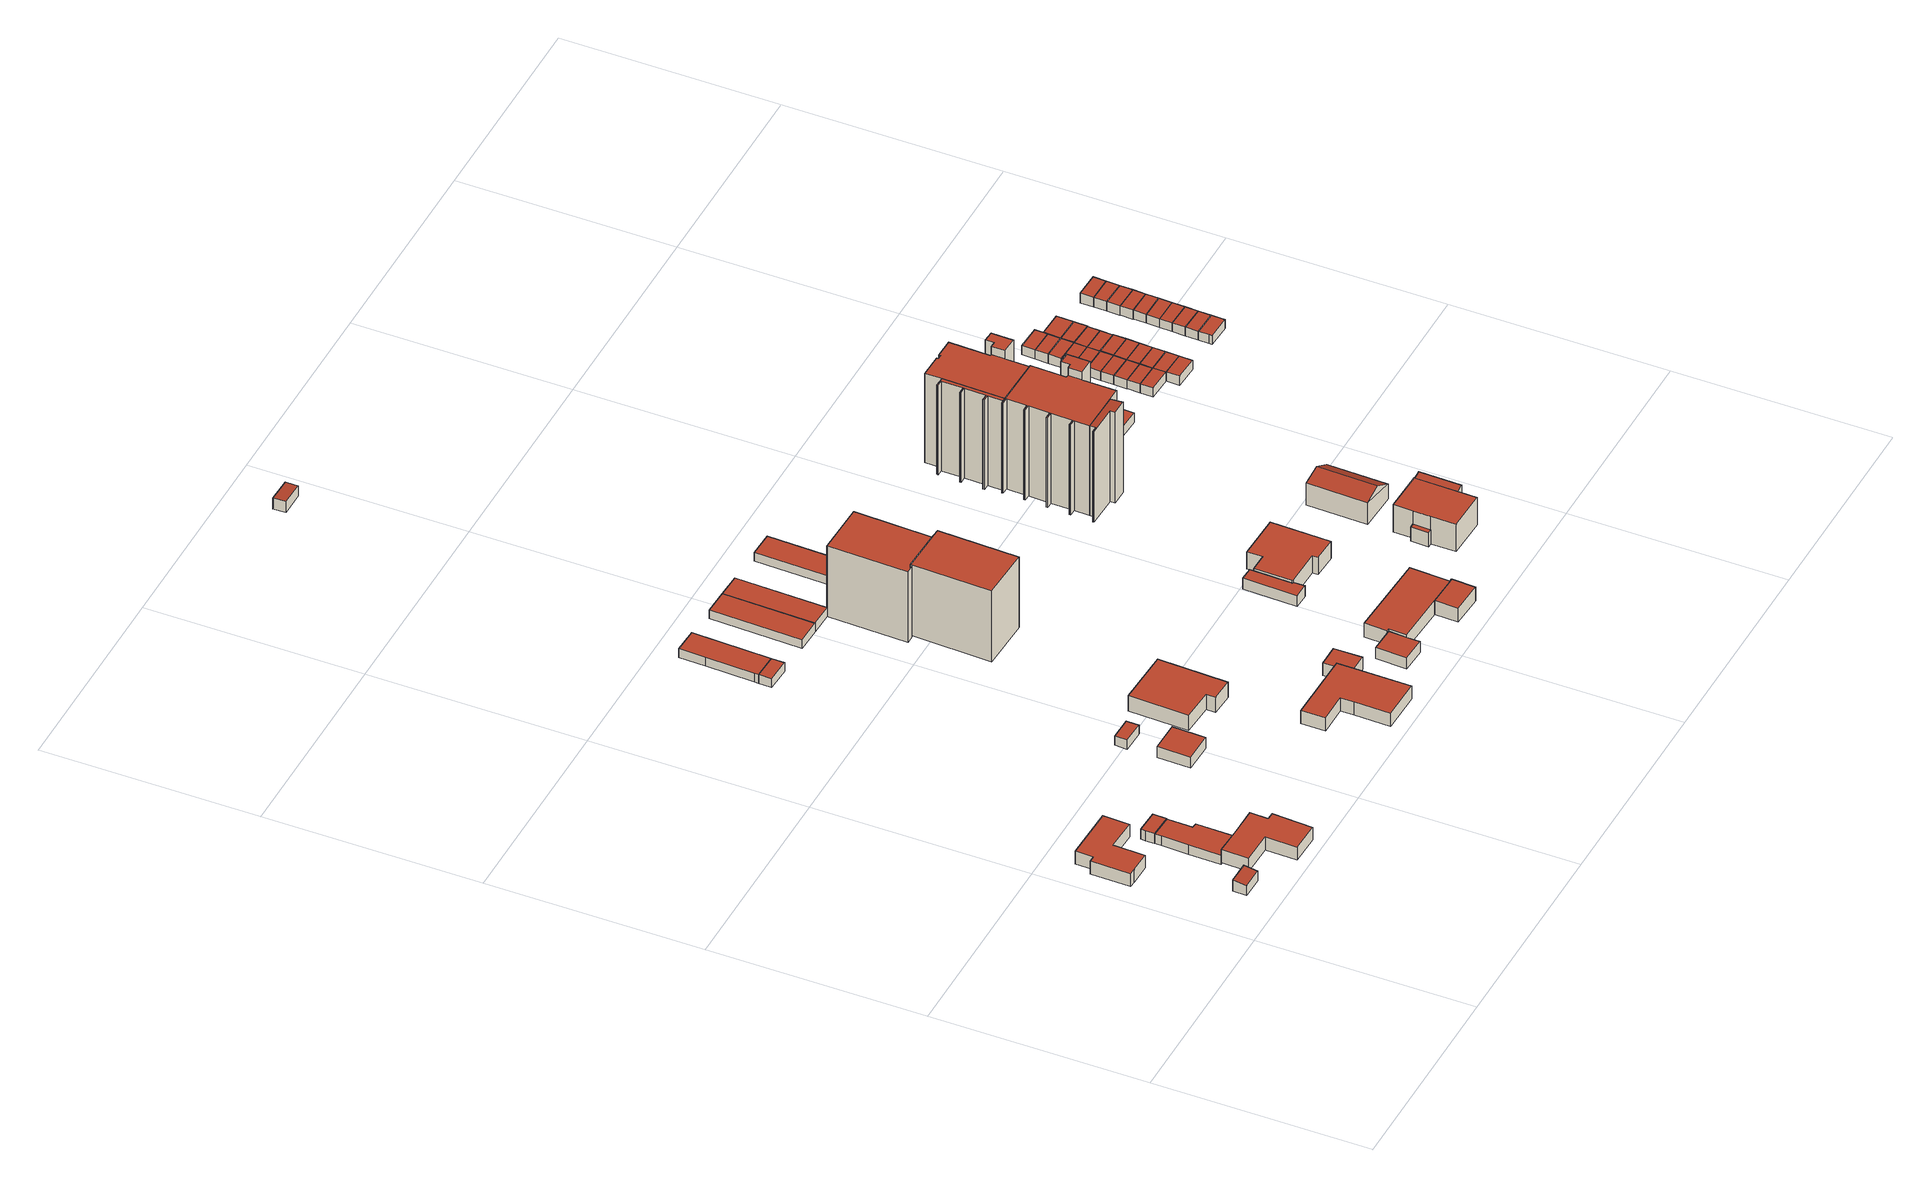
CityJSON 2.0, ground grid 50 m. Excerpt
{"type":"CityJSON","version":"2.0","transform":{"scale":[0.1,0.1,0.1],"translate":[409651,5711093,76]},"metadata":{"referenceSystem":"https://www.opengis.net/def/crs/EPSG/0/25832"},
"CityObjects":{
"building1":{"type":"Building","attributes":{"Gemeindeschluessel":"05978036","Geometrietyp2DReferenz":"3000","function":"31001_1000","roofType":"2100","measuredHeight":2.97},"geometry":[{"type":"MultiSurface","lod":"2","boundaries":[[[0,1,2,3]],[[1,4,5,2]],[[4,6,7,5]],[[6,0,3,7]],[[6,4,1,0]],[[3,2,5,7]]],"semantics":{"surfaces":[{"type":"WallSurface"},{"type":"RoofSurface"},{"type":"GroundSurface"}],"values":[0,0,0,0,1,2]}}]},
"building2":{"type":"Building","attributes":{"Gemeindeschluessel":"05978036","Geometrietyp2DReferenz":"3000","function":"31001_1000","roofType":"1000","measuredHeight":3.38},"geometry":[{"type":"MultiSurface","lod":"2","boundaries":[[[8,9,10,11]],[[9,12,13,10]],[[12,14,15,13]],[[14,16,17,15]],[[16,18,19,17]],[[18,20,21,19]],[[20,22,23,21]],[[22,24,25,23]],[[24,8,11,25]],[[24,22,20,18,16,14,12,9,8]],[[11,10,13,15,17,19,21,23,25]]],"semantics":{"surfaces":[{"type":"WallSurface"},{"type":"RoofSurface"},{"type":"GroundSurface"}],"values":[0,0,0,0,0,0,0,0,0,1,2]}}]},
"building3":{"type":"Building","attributes":{"Gemeindeschluessel":"05978036","Geometrietyp2DReferenz":"3000","function":"31001_1000","roofType":"1000","measuredHeight":3.42},"geometry":[{"type":"MultiSurface","lod":"2","boundaries":[[[26,27,28,29]],[[27,30,31,28]],[[30,32,33,31]],[[32,34,35,33]],[[34,36,37,35]],[[36,38,39,37]],[[38,40,41,39]],[[40,42,43,41]],[[42,26,29,43]],[[42,40,38,36,34,32,30,27,26]],[[29,28,31,33,35,37,39,41,43]]],"semantics":{"surfaces":[{"type":"WallSurface"},{"type":"RoofSurface"},{"type":"GroundSurface"}],"values":[0,0,0,0,0,0,0,0,0,1,2]}}]},
"building4":{"type":"Building","attributes":{"Gemeindeschluessel":"05978036","Geometrietyp2DReferenz":"3000","function":"31001_2460","roofType":"1000","measuredHeight":2.5},"geometry":[{"type":"MultiSurface","lod":"2","boundaries":[[[44,45,46,47]],[[45,48,49,46]],[[48,50,51,49]],[[50,52,53,51]],[[52,54,55,53]],[[54,56,57,55]],[[56,58,59,57]],[[58,44,47,59]],[[58,56,54,52,50,48,45,44]],[[47,46,49,51,53,55,57,59]]],"semantics":{"surfaces":[{"type":"WallSurface"},{"type":"RoofSurface"},{"type":"GroundSurface"}],"values":[0,0,0,0,0,0,0,0,1,2]}}]},
"building5":{"type":"Building","attributes":{"Gemeindeschluessel":"05978036","Geometrietyp2DReferenz":"3000","function":"31001_2460","roofType":"1000","measuredHeight":2.63},"geometry":[{"type":"MultiSurface","lod":"2","boundaries":[[[60,61,62,51]],[[61,63,64,62]],[[63,65,66,64]],[[65,67,53,66]],[[67,60,51,53]],[[67,65,63,61,60]],[[51,62,64,66,53]]],"semantics":{"surfaces":[{"type":"WallSurface"},{"type":"RoofSurface"},{"type":"GroundSurface"}],"values":[0,0,0,0,0,1,2]}}]},
"building6":{"type":"Building","attributes":{"Gemeindeschluessel":"05978036","Geometrietyp2DReferenz":"3000","function":"31001_2460","roofType":"1000","measuredHeight":2.94},"geometry":[{"type":"MultiSurface","lod":"2","boundaries":[[[68,69,70,71]],[[69,72,73,70]],[[72,74,75,73]],[[74,68,71,75]],[[74,72,69,68]],[[71,70,73,75]]],"semantics":{"surfaces":[{"type":"WallSurface"},{"type":"RoofSurface"},{"type":"GroundSurface"}],"values":[0,0,0,0,1,2]}}]},
"building7":{"type":"Building","attributes":{"Gemeindeschluessel":"05978036","Geometrietyp2DReferenz":"3000","function":"31001_2500","roofType":"1000","measuredHeight":2.43},"geometry":[{"type":"MultiSurface","lod":"2","boundaries":[[[76,77,78,79]],[[77,80,81,78]],[[80,82,83,81]],[[82,76,79,83]],[[82,80,77,76]],[[79,78,81,83]]],"semantics":{"surfaces":[{"type":"WallSurface"},{"type":"RoofSurface"},{"type":"GroundSurface"}],"values":[0,0,0,0,1,2]}}]},
"building8":{"type":"Building","attributes":{"Gemeindeschluessel":"05978036","Geometrietyp2DReferenz":"3000","function":"31001_2460","roofType":"1000","measuredHeight":2.27},"geometry":[{"type":"MultiSurface","lod":"2","boundaries":[[[84,85,86,87]],[[85,88,89,86]],[[88,90,91,89]],[[90,84,87,91]],[[90,88,85,84]],[[87,86,89,91]]],"semantics":{"surfaces":[{"type":"WallSurface"},{"type":"RoofSurface"},{"type":"GroundSurface"}],"values":[0,0,0,0,1,2]}}]},
"building9":{"type":"Building","attributes":{"Gemeindeschluessel":"05978036","Geometrietyp2DReferenz":"3000","function":"31001_1000","roofType":"1000","measuredHeight":4},"geometry":[{"type":"MultiSurface","lod":"2","boundaries":[[[92,93,94,95]],[[93,96,97,94]],[[96,98,99,97]],[[98,100,101,99]],[[100,102,103,101]],[[102,92,95,103]],[[102,100,98,96,93,92]],[[95,94,97,99,101,103]]],"semantics":{"surfaces":[{"type":"WallSurface"},{"type":"RoofSurface"},{"type":"GroundSurface"}],"values":[0,0,0,0,0,0,1,2]}}]},
"building10":{"type":"Building","attributes":{"Gemeindeschluessel":"05978036","Geometrietyp2DReferenz":"3000","function":"31001_1000","roofType":"1000","measuredHeight":3.52},"geometry":[{"type":"MultiSurface","lod":"2","boundaries":[[[104,105,106,107]],[[105,108,109,106]],[[108,110,111,109]],[[110,112,113,111]],[[112,114,115,113]],[[114,116,117,115]],[[116,118,119,117]],[[118,120,121,119]],[[120,104,107,121]],[[120,118,116,114,112,110,108,105,104]],[[107,106,109,111,113,115,117,119,121]]],"semantics":{"surfaces":[{"type":"WallSurface"},{"type":"RoofSurface"},{"type":"GroundSurface"}],"values":[0,0,0,0,0,0,0,0,0,1,2]}}]},
"building11":{"type":"Building","attributes":{"Gemeindeschluessel":"05978036","Geometrietyp2DReferenz":"3000","function":"31001_2460","roofType":"1000","measuredHeight":2.34},"geometry":[{"type":"MultiSurface","lod":"2","boundaries":[[[84,122,123,87]],[[122,124,125,123]],[[124,126,127,125]],[[126,128,129,127]],[[128,85,86,129]],[[85,84,87,86]],[[85,128,126,124,122,84]],[[87,123,125,127,129,86]]],"semantics":{"surfaces":[{"type":"WallSurface"},{"type":"RoofSurface"},{"type":"GroundSurface"}],"values":[0,0,0,0,0,0,1,2]}}]},
"building12":{"type":"Building","attributes":{"Gemeindeschluessel":"05978036","Geometrietyp2DReferenz":"3000","function":"31001_2460","roofType":"1000","measuredHeight":3.34},"geometry":[{"type":"MultiSurface","lod":"2","boundaries":[[[130,131,132,133]],[[131,134,135,132]],[[134,136,137,135]],[[136,138,139,137]],[[138,140,141,139]],[[140,130,133,141]],[[140,138,136,134,131,130]],[[133,132,135,137,139,141]]],"semantics":{"surfaces":[{"type":"WallSurface"},{"type":"RoofSurface"},{"type":"GroundSurface"}],"values":[0,0,0,0,0,0,1,2]}}]},
"building13":{"type":"Building","attributes":{"Gemeindeschluessel":"05978036","Geometrietyp2DReferenz":"3000","function":"31001_2460","roofType":"1000","measuredHeight":2.35},"geometry":[{"type":"MultiSurface","lod":"2","boundaries":[[[142,143,144,145]],[[143,146,147,144]],[[146,148,149,147]],[[148,142,145,149]],[[148,146,143,142]],[[145,144,147,149]]],"semantics":{"surfaces":[{"type":"WallSurface"},{"type":"RoofSurface"},{"type":"GroundSurface"}],"values":[0,0,0,0,1,2]}}]},
"building14":{"type":"Building","attributes":{"Gemeindeschluessel":"05978036","Geometrietyp2DReferenz":"3000","function":"31001_1000","roofType":"1000","measuredHeight":18.75},"geometry":[{"type":"MultiSurface","lod":"2","boundaries":[[[150,151,152,153]],[[151,154,155,152]],[[154,156,157,155]],[[156,158,159,157]],[[158,160,161,159]],[[160,150,153,161]],[[160,158,156,154,151,150]],[[153,152,155,157,159,161]]],"semantics":{"surfaces":[{"type":"WallSurface"},{"type":"RoofSurface"},{"type":"GroundSurface"}],"values":[0,0,0,0,0,0,1,2]}}]},
"building15":{"type":"Building","attributes":{"Gemeindeschluessel":"05978036","Geometrietyp2DReferenz":"3000","function":"31001_2460","roofType":"1000","measuredHeight":2.38},"geometry":[{"type":"MultiSurface","lod":"2","boundaries":[[[142,148,149,145]],[[148,162,163,149]],[[162,164,165,163]],[[164,166,167,165]],[[166,168,169,167]],[[168,142,145,169]],[[168,166,164,162,148,142]],[[145,149,163,165,167,169]]],"semantics":{"surfaces":[{"type":"WallSurface"},{"type":"RoofSurface"},{"type":"GroundSurface"}],"values":[0,0,0,0,0,0,1,2]}}]},
"building16":{"type":"Building","attributes":{"Gemeindeschluessel":"05978036","Geometrietyp2DReferenz":"3000","function":"31001_2460","roofType":"1000","measuredHeight":2.88},"geometry":[{"type":"MultiSurface","lod":"2","boundaries":[[[170,171,172,173]],[[171,174,175,172]],[[174,176,177,175]],[[176,178,179,177]],[[178,180,181,179]],[[180,170,173,181]],[[180,178,176,174,171,170]],[[173,172,175,177,179,181]]],"semantics":{"surfaces":[{"type":"WallSurface"},{"type":"RoofSurface"},{"type":"GroundSurface"}],"values":[0,0,0,0,0,0,1,2]}}]},
"building17":{"type":"Building","attributes":{"Gemeindeschluessel":"05978036","Geometrietyp2DReferenz":"3000","function":"31001_1000","roofType":"1000","measuredHeight":18.7},"geometry":[{"type":"MultiSurface","lod":"2","boundaries":[[[182,183,167,169]],[[183,184,165,167]],[[184,185,186,165]],[[185,187,188,186]],[[187,189,190,188]],[[189,191,192,190]],[[191,193,194,192]],[[193,195,196,194]],[[195,197,198,196]],[[197,182,169,198]],[[197,195,193,191,189,187,185,184,183,182]],[[169,167,165,186,188,190,192,194,196,198]]],"semantics":{"surfaces":[{"type":"WallSurface"},{"type":"RoofSurface"},{"type":"GroundSurface"}],"values":[0,0,0,0,0,0,0,0,0,0,1,2]}}]},
"building18":{"type":"Building","attributes":{"Gemeindeschluessel":"05978036","Geometrietyp2DReferenz":"3000","function":"31001_1000"},"children":["building18-1","building18-2"]},
"building18-1":{"type":"BuildingPart","attributes":{"roofType":"1000","measuredHeight":3.59},"parents":["building18"],"geometry":[{"type":"MultiSurface","lod":"2","boundaries":[[[199,200,201,202]],[[199,203,204,200]],[[203,205,206,204]],[[205,203,199,202]],[[201,200,204,206]],[[202,201,206,205]]],"semantics":{"surfaces":[{"type":"WallSurface"},{"type":"RoofSurface"},{"type":"GroundSurface"},{"type":"ClosureSurface"}],"values":[0,0,0,1,2,3]}}]},
"building18-2":{"type":"BuildingPart","attributes":{"roofType":"1000","measuredHeight":3.57},"parents":["building18"],"geometry":[{"type":"MultiSurface","lod":"2","boundaries":[[[207,208,209,210]],[[208,211,212,209]],[[211,202,201,212]],[[205,213,214,206]],[[213,215,216,214]],[[215,217,218,216]],[[217,219,220,218]],[[219,207,210,220]],[[219,217,215,213,205,202,211,208,207]],[[210,209,212,201,206,214,216,218,220]],[[206,201,202,205]]],"semantics":{"surfaces":[{"type":"WallSurface"},{"type":"RoofSurface"},{"type":"GroundSurface"},{"type":"ClosureSurface"}],"values":[0,0,0,0,0,0,0,0,1,2,3]}}]},
"building19":{"type":"Building","attributes":{"Gemeindeschluessel":"05978036","Geometrietyp2DReferenz":"3000","function":"31001_2460","roofType":"1000","measuredHeight":2.31},"geometry":[{"type":"MultiSurface","lod":"2","boundaries":[[[221,222,223,224]],[[222,225,226,223]],[[225,227,228,226]],[[227,229,230,228]],[[229,231,232,230]],[[231,221,224,232]],[[231,229,227,225,222,221]],[[224,223,226,228,230,232]]],"semantics":{"surfaces":[{"type":"WallSurface"},{"type":"RoofSurface"},{"type":"GroundSurface"}],"values":[0,0,0,0,0,0,1,2]}}]},
"building20":{"type":"Building","attributes":{"Gemeindeschluessel":"05978036","Geometrietyp2DReferenz":"3000","function":"31001_2460","roofType":"1000","measuredHeight":2.71},"geometry":[{"type":"MultiSurface","lod":"2","boundaries":[[[233,234,235,236]],[[234,237,238,235]],[[237,239,240,238]],[[239,241,242,240]],[[241,243,244,242]],[[243,245,246,244]],[[245,233,236,246]],[[245,243,241,239,237,234,233]],[[236,235,238,240,242,244,246]]],"semantics":{"surfaces":[{"type":"WallSurface"},{"type":"RoofSurface"},{"type":"GroundSurface"}],"values":[0,0,0,0,0,0,0,1,2]}}]},
"building21":{"type":"Building","attributes":{"Gemeindeschluessel":"05978036","Geometrietyp2DReferenz":"3000","function":"31001_2460","roofType":"2100","measuredHeight":3},"geometry":[{"type":"MultiSurface","lod":"2","boundaries":[[[247,248,249,250]],[[248,251,252,249]],[[251,253,254,252]],[[253,247,250,254]],[[253,251,248,247]],[[250,249,252,254]]],"semantics":{"surfaces":[{"type":"WallSurface"},{"type":"RoofSurface"},{"type":"GroundSurface"}],"values":[0,0,0,0,1,2]}}]},
"building22":{"type":"Building","attributes":{"Gemeindeschluessel":"05978036","Geometrietyp2DReferenz":"3000","function":"31001_1000","roofType":"1000","measuredHeight":4.53},"geometry":[{"type":"MultiSurface","lod":"2","boundaries":[[[255,256,257,258]],[[256,259,260,257]],[[259,261,262,260]],[[261,263,264,262]],[[263,265,266,264]],[[265,267,268,266]],[[267,269,270,268]],[[269,271,272,270]],[[271,255,258,272]],[[271,269,267,265,263,261,259,256,255]],[[258,257,260,262,264,266,268,270,272]]],"semantics":{"surfaces":[{"type":"WallSurface"},{"type":"RoofSurface"},{"type":"GroundSurface"}],"values":[0,0,0,0,0,0,0,0,0,1,2]}}]},
"building23":{"type":"Building","attributes":{"Gemeindeschluessel":"05978036","Geometrietyp2DReferenz":"3000","function":"31001_1000"},"children":["building23-1","building23-2","building23-3"]},
"building23-1":{"type":"BuildingPart","attributes":{"roofType":"2100","measuredHeight":7.58},"parents":["building23"],"geometry":[{"type":"MultiSurface","lod":"2","boundaries":[[[273,274,275,276]],[[277,278,279,280]],[[278,273,276,279]],[[278,277,274,273]],[[276,275,280,279]],[[277,280,275,274]]],"semantics":{"surfaces":[{"type":"WallSurface"},{"type":"RoofSurface"},{"type":"GroundSurface"},{"type":"ClosureSurface"}],"values":[0,0,0,1,2,3]}}]},
"building23-2":{"type":"BuildingPart","attributes":{"roofType":"1000","measuredHeight":3.68},"parents":["building23"],"geometry":[{"type":"MultiSurface","lod":"2","boundaries":[[[281,282,283,284]],[[282,285,286,283]],[[285,287,288,286]],[[287,285,282,281]],[[284,283,286,288]],[[284,288,287,281]]],"semantics":{"surfaces":[{"type":"WallSurface"},{"type":"RoofSurface"},{"type":"GroundSurface"},{"type":"ClosureSurface"}],"values":[0,0,0,1,2,3]}}]},
"building23-3":{"type":"BuildingPart","attributes":{"roofType":"1000","measuredHeight":7.23},"parents":["building23"],"geometry":[{"type":"MultiSurface","lod":"2","boundaries":[[[289,290,281,284,291]],[[292,293,294,288,287]],[[293,295,296,294]],[[295,277,280,296]],[[297,298,275,274]],[[297,289,291,298]],[[297,274,277,295,293,292,290,289]],[[291,284,288,294,296,280,275,298]],[[287,281,290,292]],[[287,288,284,281]],[[274,275,280,277]]],"semantics":{"surfaces":[{"type":"WallSurface"},{"type":"RoofSurface"},{"type":"GroundSurface"},{"type":"ClosureSurface"}],"values":[0,0,0,0,0,0,1,2,0,3,3]}}]},
"building24":{"type":"Building","attributes":{"Gemeindeschluessel":"05978036","Geometrietyp2DReferenz":"3000","function":"31001_1000"},"children":["building24-1","building24-2","building24-3"]},
"building24-1":{"type":"BuildingPart","attributes":{"roofType":"2100","measuredHeight":23.97},"parents":["building24"],"geometry":[{"type":"MultiSurface","lod":"2","boundaries":[[[299,300,301,302]],[[300,303,304,301]],[[305,306,307,308]],[[306,309,310,307]],[[309,311,312,310]],[[311,313,314,312]],[[313,299,302,314]],[[313,311,309,306,305,303,300,299]],[[302,301,304,308,307,310,312,314]],[[305,308,304,303]]],"semantics":{"surfaces":[{"type":"WallSurface"},{"type":"RoofSurface"},{"type":"GroundSurface"},{"type":"ClosureSurface"}],"values":[0,0,0,0,0,0,0,1,2,3]}}]},
"building24-2":{"type":"BuildingPart","attributes":{"roofType":"1000","measuredHeight":23.84},"parents":["building24"],"geometry":[{"type":"MultiSurface","lod":"2","boundaries":[[[315,316,317,318]],[[316,305,308,317]],[[319,320,304,303]],[[319,321,322,320]],[[321,323,324,322]],[[323,325,326,324]],[[325,327,328,326]],[[327,329,330,328]],[[329,331,332,330]],[[331,333,334,332]],[[333,335,336,334]],[[335,337,338,336]],[[337,339,340,338]],[[339,341,342,340]],[[341,343,344,342]],[[343,345,346,344]],[[345,347,348,346]],[[347,349,350,348]],[[349,351,352,350]],[[351,353,354,352]],[[353,355,356,354]],[[355,353,351,349,347,345,343,341,339,337,335,333,331,329,327,325,323,321,319,303,305,316,315]],[[318,317,308,304,320,322,324,326,328,330,332,334,336,338,340,342,344,346,348,350,352,354,356]],[[303,304,308,305]],[[318,356,355,315]]],"semantics":{"surfaces":[{"type":"WallSurface"},{"type":"RoofSurface"},{"type":"GroundSurface"},{"type":"ClosureSurface"}],"values":[0,0,0,0,0,0,0,0,0,0,0,0,0,0,0,0,0,0,0,0,0,1,2,3,3]}}]},
"building24-3":{"type":"BuildingPart","attributes":{"roofType":"1000","measuredHeight":25.95},"parents":["building24"],"geometry":[{"type":"MultiSurface","lod":"2","boundaries":[[[357,358,359,360]],[[358,361,315,318,359]],[[362,363,364,356,355]],[[363,365,366,364]],[[365,357,360,366]],[[365,363,362,361,358,357]],[[360,359,318,356,364,366]],[[355,315,361,362]],[[355,356,318,315]]],"semantics":{"surfaces":[{"type":"WallSurface"},{"type":"RoofSurface"},{"type":"GroundSurface"},{"type":"ClosureSurface"}],"values":[0,0,0,0,0,1,2,0,3]}}]},
"building25":{"type":"Building","attributes":{"Gemeindeschluessel":"05978036","Geometrietyp2DReferenz":"3000","function":"31001_1000","roofType":"3100","measuredHeight":6.73},"geometry":[{"type":"MultiSurface","lod":"2","boundaries":[[[367,368,369,370]],[[368,371,372,369]],[[371,373,374,372]],[[373,367,370,374]],[[371,368,375]],[[367,373,376]],[[368,367,376,375]],[[373,371,375,376]],[[370,369,372,374]]],"semantics":{"surfaces":[{"type":"WallSurface"},{"type":"RoofSurface"},{"type":"GroundSurface"}],"values":[0,0,0,0,0,0,1,1,2]}}]},
"building26":{"type":"Building","attributes":{"Gemeindeschluessel":"05978036","Geometrietyp2DReferenz":"3000","function":"31001_1000"},"children":["building26-1","building26-2","building26-3"]},
"building26-1":{"type":"BuildingPart","attributes":{"roofType":"1000","measuredHeight":23.6},"parents":["building26"],"geometry":[{"type":"MultiSurface","lod":"2","boundaries":[[[377,378,379,380]],[[378,381,382,379]],[[381,383,384,382]],[[385,386,387,388]],[[386,389,390,387]],[[389,391,392,390]],[[391,393,394,392]],[[393,395,396,394]],[[395,397,398,396]],[[397,399,400,398]],[[399,401,402,400]],[[401,399,397,395,393,391,389,386,385,383,381,378,377]],[[380,379,382,384,388,387,390,392,394,396,398,400,402]],[[388,384,383,385]],[[380,402,401,377]]],"semantics":{"surfaces":[{"type":"WallSurface"},{"type":"RoofSurface"},{"type":"GroundSurface"},{"type":"ClosureSurface"}],"values":[0,0,0,0,0,0,0,0,0,0,0,1,2,3,3]}}]},
"building26-2":{"type":"BuildingPart","attributes":{"roofType":"1000","measuredHeight":25.72},"parents":["building26"],"geometry":[{"type":"MultiSurface","lod":"2","boundaries":[[[403,404,377,380,405]],[[406,407,408,402,401]],[[407,409,410,408]],[[409,411,412,410]],[[411,403,405,412]],[[411,409,407,406,404,403]],[[405,380,402,408,410,412]],[[401,377,404,406]],[[401,402,380,377]]],"semantics":{"surfaces":[{"type":"WallSurface"},{"type":"RoofSurface"},{"type":"GroundSurface"},{"type":"ClosureSurface"}],"values":[0,0,0,0,0,1,2,0,3]}}]},
"building26-3":{"type":"BuildingPart","attributes":{"roofType":"1000","measuredHeight":23.67},"parents":["building26"],"geometry":[{"type":"MultiSurface","lod":"2","boundaries":[[[413,414,415,416]],[[414,417,418,415]],[[417,419,420,418]],[[419,421,422,420]],[[421,423,424,422]],[[423,425,426,424]],[[425,427,428,426]],[[427,429,430,428]],[[429,431,385,388,430]],[[432,433,434,384,383]],[[433,435,436,434]],[[435,437,438,436]],[[437,413,416,438]],[[437,435,433,432,431,429,427,425,423,421,419,417,414,413]],[[416,415,418,420,422,424,426,428,430,388,384,434,436,438]],[[383,385,431,432]],[[383,384,388,385]]],"semantics":{"surfaces":[{"type":"WallSurface"},{"type":"RoofSurface"},{"type":"GroundSurface"},{"type":"ClosureSurface"}],"values":[0,0,0,0,0,0,0,0,0,0,0,0,0,1,2,0,3]}}]},
"building27":{"type":"Building","attributes":{"Gemeindeschluessel":"05978036","Geometrietyp2DReferenz":"3000","function":"31001_2460","roofType":"1000","measuredHeight":2.45},"geometry":[{"type":"MultiSurface","lod":"2","boundaries":[[[439,440,441,442]],[[440,443,444,441]],[[443,445,446,444]],[[445,439,442,446]],[[445,443,440,439]],[[442,441,444,446]]],"semantics":{"surfaces":[{"type":"WallSurface"},{"type":"RoofSurface"},{"type":"GroundSurface"}],"values":[0,0,0,0,1,2]}}]},
"building28":{"type":"Building","attributes":{"Gemeindeschluessel":"05978036","Geometrietyp2DReferenz":"3000","function":"31001_2460","roofType":"1000","measuredHeight":2.42},"geometry":[{"type":"MultiSurface","lod":"2","boundaries":[[[447,448,449,442]],[[448,450,451,449]],[[450,452,441,451]],[[452,447,442,441]],[[452,450,448,447]],[[442,449,451,441]]],"semantics":{"surfaces":[{"type":"WallSurface"},{"type":"RoofSurface"},{"type":"GroundSurface"}],"values":[0,0,0,0,1,2]}}]},
"building29":{"type":"Building","attributes":{"Gemeindeschluessel":"05978036","Geometrietyp2DReferenz":"3000","function":"31001_2460","roofType":"1000","measuredHeight":2.42},"geometry":[{"type":"MultiSurface","lod":"2","boundaries":[[[448,453,454,449]],[[453,455,456,454]],[[455,450,451,456]],[[450,448,449,451]],[[450,455,453,448]],[[449,454,456,451]]],"semantics":{"surfaces":[{"type":"WallSurface"},{"type":"RoofSurface"},{"type":"GroundSurface"}],"values":[0,0,0,0,1,2]}}]},
"building30":{"type":"Building","attributes":{"Gemeindeschluessel":"05978036","Geometrietyp2DReferenz":"3000","function":"31001_2460","roofType":"1000","measuredHeight":2.44},"geometry":[{"type":"MultiSurface","lod":"2","boundaries":[[[457,458,459,454]],[[458,460,461,459]],[[460,462,456,461]],[[462,457,454,456]],[[462,460,458,457]],[[454,459,461,456]]],"semantics":{"surfaces":[{"type":"WallSurface"},{"type":"RoofSurface"},{"type":"GroundSurface"}],"values":[0,0,0,0,1,2]}}]},
"building31":{"type":"Building","attributes":{"Gemeindeschluessel":"05978036","Geometrietyp2DReferenz":"3000","function":"31001_2460","roofType":"1000","measuredHeight":2.47},"geometry":[{"type":"MultiSurface","lod":"2","boundaries":[[[458,463,464,459]],[[463,465,466,464]],[[465,460,461,466]],[[460,458,459,461]],[[460,465,463,458]],[[459,464,466,461]]],"semantics":{"surfaces":[{"type":"WallSurface"},{"type":"RoofSurface"},{"type":"GroundSurface"}],"values":[0,0,0,0,1,2]}}]},
"building32":{"type":"Building","attributes":{"Gemeindeschluessel":"05978036","Geometrietyp2DReferenz":"3000","function":"31001_2460","roofType":"1000","measuredHeight":2.43},"geometry":[{"type":"MultiSurface","lod":"2","boundaries":[[[467,468,469,464]],[[468,470,471,469]],[[470,472,466,471]],[[472,467,464,466]],[[472,470,468,467]],[[464,469,471,466]]],"semantics":{"surfaces":[{"type":"WallSurface"},{"type":"RoofSurface"},{"type":"GroundSurface"}],"values":[0,0,0,0,1,2]}}]},
"building33":{"type":"Building","attributes":{"Gemeindeschluessel":"05978036","Geometrietyp2DReferenz":"3000","function":"31001_2460","roofType":"1000","measuredHeight":2.41},"geometry":[{"type":"MultiSurface","lod":"2","boundaries":[[[468,473,474,469]],[[473,475,476,474]],[[475,470,471,476]],[[470,468,469,471]],[[470,475,473,468]],[[469,474,476,471]]],"semantics":{"surfaces":[{"type":"WallSurface"},{"type":"RoofSurface"},{"type":"GroundSurface"}],"values":[0,0,0,0,1,2]}}]},
"building34":{"type":"Building","attributes":{"Gemeindeschluessel":"05978036","Geometrietyp2DReferenz":"3000","function":"31001_2460","roofType":"1000","measuredHeight":2.44},"geometry":[{"type":"MultiSurface","lod":"2","boundaries":[[[473,477,478,474]],[[477,479,480,478]],[[479,475,476,480]],[[475,473,474,476]],[[475,479,477,473]],[[474,478,480,476]]],"semantics":{"surfaces":[{"type":"WallSurface"},{"type":"RoofSurface"},{"type":"GroundSurface"}],"values":[0,0,0,0,1,2]}}]},
"building35":{"type":"Building","attributes":{"Gemeindeschluessel":"05978036","Geometrietyp2DReferenz":"3000","function":"31001_2460","roofType":"1000","measuredHeight":2.45},"geometry":[{"type":"MultiSurface","lod":"2","boundaries":[[[477,481,482,478]],[[481,483,484,482]],[[483,479,480,484]],[[479,477,478,480]],[[479,483,481,477]],[[478,482,484,480]]],"semantics":{"surfaces":[{"type":"WallSurface"},{"type":"RoofSurface"},{"type":"GroundSurface"}],"values":[0,0,0,0,1,2]}}]},
"building36":{"type":"Building","attributes":{"Gemeindeschluessel":"05978036","Geometrietyp2DReferenz":"3000","function":"31001_2460","roofType":"1000","measuredHeight":2.45},"geometry":[{"type":"MultiSurface","lod":"2","boundaries":[[[481,485,486,482]],[[485,487,488,486]],[[487,483,484,488]],[[483,481,482,484]],[[483,487,485,481]],[[482,486,488,484]]],"semantics":{"surfaces":[{"type":"WallSurface"},{"type":"RoofSurface"},{"type":"GroundSurface"}],"values":[0,0,0,0,1,2]}}]},
"building37":{"type":"Building","attributes":{"Gemeindeschluessel":"05978036","Geometrietyp2DReferenz":"3000","function":"31001_2460","roofType":"1000","measuredHeight":2.45},"geometry":[{"type":"MultiSurface","lod":"2","boundaries":[[[485,489,490,486]],[[489,491,492,490]],[[491,487,488,492]],[[487,485,486,488]],[[487,491,489,485]],[[486,490,492,488]]],"semantics":{"surfaces":[{"type":"WallSurface"},{"type":"RoofSurface"},{"type":"GroundSurface"}],"values":[0,0,0,0,1,2]}}]},
"building38":{"type":"Building","attributes":{"Gemeindeschluessel":"05978036","Geometrietyp2DReferenz":"3000","function":"31001_2460","roofType":"1000","measuredHeight":2.4},"geometry":[{"type":"MultiSurface","lod":"2","boundaries":[[[493,494,495,496]],[[494,497,498,495]],[[497,499,500,498]],[[499,501,502,500]],[[501,493,496,502]],[[501,499,497,494,493]],[[496,495,498,500,502]]],"semantics":{"surfaces":[{"type":"WallSurface"},{"type":"RoofSurface"},{"type":"GroundSurface"}],"values":[0,0,0,0,0,1,2]}}]},
"building39":{"type":"Building","attributes":{"Gemeindeschluessel":"05978036","Geometrietyp2DReferenz":"3000","function":"31001_2460","roofType":"1000","measuredHeight":2.38},"geometry":[{"type":"MultiSurface","lod":"2","boundaries":[[[503,504,505,495]],[[504,506,507,505]],[[506,508,498,507]],[[508,503,495,498]],[[508,506,504,503]],[[495,505,507,498]]],"semantics":{"surfaces":[{"type":"WallSurface"},{"type":"RoofSurface"},{"type":"GroundSurface"}],"values":[0,0,0,0,1,2]}}]},
"building40":{"type":"Building","attributes":{"Gemeindeschluessel":"05978036","Geometrietyp2DReferenz":"3000","function":"31001_2460","roofType":"1000","measuredHeight":2.39},"geometry":[{"type":"MultiSurface","lod":"2","boundaries":[[[504,509,510,511]],[[509,512,513,510]],[[512,506,514,513]],[[506,504,511,514]],[[506,512,509,504]],[[511,510,513,514]]],"semantics":{"surfaces":[{"type":"WallSurface"},{"type":"RoofSurface"},{"type":"GroundSurface"}],"values":[0,0,0,0,1,2]}}]},
"building41":{"type":"Building","attributes":{"Gemeindeschluessel":"05978036","Geometrietyp2DReferenz":"3000","function":"31001_2460","roofType":"1000","measuredHeight":2.41},"geometry":[{"type":"MultiSurface","lod":"2","boundaries":[[[509,515,516,510]],[[515,517,518,516]],[[517,512,513,518]],[[512,509,510,513]],[[512,517,515,509]],[[510,516,518,513]]],"semantics":{"surfaces":[{"type":"WallSurface"},{"type":"RoofSurface"},{"type":"GroundSurface"}],"values":[0,0,0,0,1,2]}}]},
"building42":{"type":"Building","attributes":{"Gemeindeschluessel":"05978036","Geometrietyp2DReferenz":"3000","function":"31001_2460","roofType":"1000","measuredHeight":2.41},"geometry":[{"type":"MultiSurface","lod":"2","boundaries":[[[515,519,520,516]],[[519,521,522,520]],[[521,517,518,522]],[[517,515,516,518]],[[517,521,519,515]],[[516,520,522,518]]],"semantics":{"surfaces":[{"type":"WallSurface"},{"type":"RoofSurface"},{"type":"GroundSurface"}],"values":[0,0,0,0,1,2]}}]},
"building43":{"type":"Building","attributes":{"Gemeindeschluessel":"05978036","Geometrietyp2DReferenz":"3000","function":"31001_2460","roofType":"1000","measuredHeight":2.38},"geometry":[{"type":"MultiSurface","lod":"2","boundaries":[[[523,501,502,524]],[[501,499,500,502]],[[499,525,526,500]],[[525,527,528,526]],[[527,529,530,528]],[[529,523,524,530]],[[529,527,525,499,501,523]],[[524,502,500,526,528,530]]],"semantics":{"surfaces":[{"type":"WallSurface"},{"type":"RoofSurface"},{"type":"GroundSurface"}],"values":[0,0,0,0,0,0,1,2]}}]},
"building44":{"type":"Building","attributes":{"Gemeindeschluessel":"05978036","Geometrietyp2DReferenz":"3000","function":"31001_2460","roofType":"1000","measuredHeight":2.4},"geometry":[{"type":"MultiSurface","lod":"2","boundaries":[[[519,531,532,520]],[[531,533,534,532]],[[533,521,522,534]],[[521,519,520,522]],[[521,533,531,519]],[[520,532,534,522]]],"semantics":{"surfaces":[{"type":"WallSurface"},{"type":"RoofSurface"},{"type":"GroundSurface"}],"values":[0,0,0,0,1,2]}}]},
"building45":{"type":"Building","attributes":{"Gemeindeschluessel":"05978036","Geometrietyp2DReferenz":"3000","function":"31001_2460","roofType":"1000","measuredHeight":2.37},"geometry":[{"type":"MultiSurface","lod":"2","boundaries":[[[499,497,498,500]],[[497,535,536,498]],[[535,525,526,536]],[[525,499,500,526]],[[525,535,497,499]],[[500,498,536,526]]],"semantics":{"surfaces":[{"type":"WallSurface"},{"type":"RoofSurface"},{"type":"GroundSurface"}],"values":[0,0,0,0,1,2]}}]},
"building46":{"type":"Building","attributes":{"Gemeindeschluessel":"05978036","Geometrietyp2DReferenz":"3000","function":"31001_2460","roofType":"1000","measuredHeight":2.4},"geometry":[{"type":"MultiSurface","lod":"2","boundaries":[[[531,537,538,532]],[[537,539,540,538]],[[539,533,534,540]],[[533,531,532,534]],[[533,539,537,531]],[[532,538,540,534]]],"semantics":{"surfaces":[{"type":"WallSurface"},{"type":"RoofSurface"},{"type":"GroundSurface"}],"values":[0,0,0,0,1,2]}}]},
"building47":{"type":"Building","attributes":{"Gemeindeschluessel":"05978036","Geometrietyp2DReferenz":"3000","function":"31001_2460","roofType":"1000","measuredHeight":2.36},"geometry":[{"type":"MultiSurface","lod":"2","boundaries":[[[497,541,507,498]],[[541,542,543,507]],[[542,535,536,543]],[[535,497,498,536]],[[535,542,541,497]],[[498,507,543,536]]],"semantics":{"surfaces":[{"type":"WallSurface"},{"type":"RoofSurface"},{"type":"GroundSurface"}],"values":[0,0,0,0,1,2]}}]},
"building48":{"type":"Building","attributes":{"Gemeindeschluessel":"05978036","Geometrietyp2DReferenz":"3000","function":"31001_2460","roofType":"1000","measuredHeight":2.42},"geometry":[{"type":"MultiSurface","lod":"2","boundaries":[[[537,544,545,538]],[[544,546,547,545]],[[546,539,540,547]],[[539,537,538,540]],[[539,546,544,537]],[[538,545,547,540]]],"semantics":{"surfaces":[{"type":"WallSurface"},{"type":"RoofSurface"},{"type":"GroundSurface"}],"values":[0,0,0,0,1,2]}}]},
"building49":{"type":"Building","attributes":{"Gemeindeschluessel":"05978036","Geometrietyp2DReferenz":"3000","function":"31001_2460","roofType":"1000","measuredHeight":2.38},"geometry":[{"type":"MultiSurface","lod":"2","boundaries":[[[541,548,549,507]],[[548,550,551,549]],[[550,542,543,551]],[[542,541,507,543]],[[542,550,548,541]],[[507,549,551,543]]],"semantics":{"surfaces":[{"type":"WallSurface"},{"type":"RoofSurface"},{"type":"GroundSurface"}],"values":[0,0,0,0,1,2]}}]},
"building50":{"type":"Building","attributes":{"Gemeindeschluessel":"05978036","Geometrietyp2DReferenz":"3000","function":"31001_2460","roofType":"1000","measuredHeight":2.45},"geometry":[{"type":"MultiSurface","lod":"2","boundaries":[[[544,552,553,545]],[[552,554,555,553]],[[554,546,547,555]],[[546,544,545,547]],[[546,554,552,544]],[[545,553,555,547]]],"semantics":{"surfaces":[{"type":"WallSurface"},{"type":"RoofSurface"},{"type":"GroundSurface"}],"values":[0,0,0,0,1,2]}}]},
"building51":{"type":"Building","attributes":{"Gemeindeschluessel":"05978036","Geometrietyp2DReferenz":"3000","function":"31001_2460","roofType":"1000","measuredHeight":2.39},"geometry":[{"type":"MultiSurface","lod":"2","boundaries":[[[548,556,557,549]],[[556,558,559,557]],[[558,550,551,559]],[[550,548,549,551]],[[550,558,556,548]],[[549,557,559,551]]],"semantics":{"surfaces":[{"type":"WallSurface"},{"type":"RoofSurface"},{"type":"GroundSurface"}],"values":[0,0,0,0,1,2]}}]},
"building52":{"type":"Building","attributes":{"Gemeindeschluessel":"05978036","Geometrietyp2DReferenz":"3000","function":"31001_2460","roofType":"1000","measuredHeight":2.45},"geometry":[{"type":"MultiSurface","lod":"2","boundaries":[[[552,560,561,553]],[[560,562,563,561]],[[562,564,565,563]],[[564,554,555,565]],[[554,552,553,555]],[[554,564,562,560,552]],[[553,561,563,565,555]]],"semantics":{"surfaces":[{"type":"WallSurface"},{"type":"RoofSurface"},{"type":"GroundSurface"}],"values":[0,0,0,0,0,1,2]}}]},
"building53":{"type":"Building","attributes":{"Gemeindeschluessel":"05978036","Geometrietyp2DReferenz":"3000","function":"31001_2460","roofType":"1000","measuredHeight":2.38},"geometry":[{"type":"MultiSurface","lod":"2","boundaries":[[[556,566,567,557]],[[566,568,569,567]],[[568,558,559,569]],[[558,556,557,559]],[[558,568,566,556]],[[557,567,569,559]]],"semantics":{"surfaces":[{"type":"WallSurface"},{"type":"RoofSurface"},{"type":"GroundSurface"}],"values":[0,0,0,0,1,2]}}]},
"building54":{"type":"Building","attributes":{"Gemeindeschluessel":"05978036","Geometrietyp2DReferenz":"3000","function":"31001_2460","roofType":"1000","measuredHeight":2.38},"geometry":[{"type":"MultiSurface","lod":"2","boundaries":[[[521,533,570,567]],[[533,571,572,570]],[[571,573,569,572]],[[573,521,567,569]],[[573,571,533,521]],[[567,570,572,569]]],"semantics":{"surfaces":[{"type":"WallSurface"},{"type":"RoofSurface"},{"type":"GroundSurface"}],"values":[0,0,0,0,1,2]}}]},
"building55":{"type":"Building","attributes":{"Gemeindeschluessel":"05978036","Geometrietyp2DReferenz":"3000","function":"31001_2460","roofType":"1000","measuredHeight":2.37},"geometry":[{"type":"MultiSurface","lod":"2","boundaries":[[[533,539,574,570]],[[539,575,576,574]],[[575,571,572,576]],[[571,533,570,572]],[[571,575,539,533]],[[570,574,576,572]]],"semantics":{"surfaces":[{"type":"WallSurface"},{"type":"RoofSurface"},{"type":"GroundSurface"}],"values":[0,0,0,0,1,2]}}]},
"building56":{"type":"Building","attributes":{"Gemeindeschluessel":"05978036","Geometrietyp2DReferenz":"3000","function":"31001_2460","roofType":"1000","measuredHeight":2.39},"geometry":[{"type":"MultiSurface","lod":"2","boundaries":[[[577,578,579,574]],[[578,580,581,579]],[[580,582,576,581]],[[582,577,574,576]],[[582,580,578,577]],[[574,579,581,576]]],"semantics":{"surfaces":[{"type":"WallSurface"},{"type":"RoofSurface"},{"type":"GroundSurface"}],"values":[0,0,0,0,1,2]}}]},
"building57":{"type":"Building","attributes":{"Gemeindeschluessel":"05978036","Geometrietyp2DReferenz":"3000","function":"31001_2460","roofType":"1000","measuredHeight":2.46},"geometry":[{"type":"MultiSurface","lod":"2","boundaries":[[[578,583,555,547]],[[583,584,565,555]],[[584,585,586,565]],[[585,580,587,586]],[[580,578,547,587]],[[580,585,584,583,578]],[[547,555,565,586,587]]],"semantics":{"surfaces":[{"type":"WallSurface"},{"type":"RoofSurface"},{"type":"GroundSurface"}],"values":[0,0,0,0,0,1,2]}}]},
"building58":{"type":"Building","attributes":{"Gemeindeschluessel":"05978036","Geometrietyp2DReferenz":"3000","function":"31001_2460","roofType":"1000","measuredHeight":2.3},"geometry":[{"type":"MultiSurface","lod":"2","boundaries":[[[588,589,590,591]],[[589,592,593,590]],[[592,594,595,593]],[[594,596,597,595]],[[596,598,599,597]],[[598,588,591,599]],[[598,596,594,592,589,588]],[[591,590,593,595,597,599]]],"semantics":{"surfaces":[{"type":"WallSurface"},{"type":"RoofSurface"},{"type":"GroundSurface"}],"values":[0,0,0,0,0,0,1,2]}}]},
"building59":{"type":"Building","attributes":{"Gemeindeschluessel":"05978036","Geometrietyp2DReferenz":"3000","function":"31001_2460","roofType":"1000","measuredHeight":2.29},"geometry":[{"type":"MultiSurface","lod":"2","boundaries":[[[592,600,601,593]],[[600,602,603,601]],[[602,594,595,603]],[[594,592,593,595]],[[594,602,600,592]],[[593,601,603,595]]],"semantics":{"surfaces":[{"type":"WallSurface"},{"type":"RoofSurface"},{"type":"GroundSurface"}],"values":[0,0,0,0,1,2]}}]},
"building60":{"type":"Building","attributes":{"Gemeindeschluessel":"05978036","Geometrietyp2DReferenz":"3000","function":"31001_2460","roofType":"1000","measuredHeight":2.28},"geometry":[{"type":"MultiSurface","lod":"2","boundaries":[[[600,604,605,601]],[[604,606,607,605]],[[606,602,603,607]],[[602,600,601,603]],[[602,606,604,600]],[[601,605,607,603]]],"semantics":{"surfaces":[{"type":"WallSurface"},{"type":"RoofSurface"},{"type":"GroundSurface"}],"values":[0,0,0,0,1,2]}}]},
"building61":{"type":"Building","attributes":{"Gemeindeschluessel":"05978036","Geometrietyp2DReferenz":"3000","function":"31001_2460","roofType":"1000","measuredHeight":2.3},"geometry":[{"type":"MultiSurface","lod":"2","boundaries":[[[604,608,609,605]],[[608,610,611,609]],[[610,606,607,611]],[[606,604,605,607]],[[606,610,608,604]],[[605,609,611,607]]],"semantics":{"surfaces":[{"type":"WallSurface"},{"type":"RoofSurface"},{"type":"GroundSurface"}],"values":[0,0,0,0,1,2]}}]},
"building62":{"type":"Building","attributes":{"Gemeindeschluessel":"05978036","Geometrietyp2DReferenz":"3000","function":"31001_2460","roofType":"1000","measuredHeight":2.32},"geometry":[{"type":"MultiSurface","lod":"2","boundaries":[[[608,612,613,609]],[[612,614,615,613]],[[614,610,611,615]],[[610,608,609,611]],[[610,614,612,608]],[[609,613,615,611]]],"semantics":{"surfaces":[{"type":"WallSurface"},{"type":"RoofSurface"},{"type":"GroundSurface"}],"values":[0,0,0,0,1,2]}}]},
"building63":{"type":"Building","attributes":{"Gemeindeschluessel":"05978036","Geometrietyp2DReferenz":"3000","function":"31001_2460","roofType":"1000","measuredHeight":2.31},"geometry":[{"type":"MultiSurface","lod":"2","boundaries":[[[612,616,617,613]],[[616,618,619,617]],[[618,614,615,619]],[[614,612,613,615]],[[614,618,616,612]],[[613,617,619,615]]],"semantics":{"surfaces":[{"type":"WallSurface"},{"type":"RoofSurface"},{"type":"GroundSurface"}],"values":[0,0,0,0,1,2]}}]},
"building64":{"type":"Building","attributes":{"Gemeindeschluessel":"05978036","Geometrietyp2DReferenz":"3000","function":"31001_2460","roofType":"1000","measuredHeight":2.38},"geometry":[{"type":"MultiSurface","lod":"2","boundaries":[[[616,620,621,622]],[[620,623,624,621]],[[623,618,625,624]],[[618,616,622,625]],[[618,623,620,616]],[[622,621,624,625]]],"semantics":{"surfaces":[{"type":"WallSurface"},{"type":"RoofSurface"},{"type":"GroundSurface"}],"values":[0,0,0,0,1,2]}}]},
"building65":{"type":"Building","attributes":{"Gemeindeschluessel":"05978036","Geometrietyp2DReferenz":"3000","function":"31001_2460","roofType":"1000","measuredHeight":2.46},"geometry":[{"type":"MultiSurface","lod":"2","boundaries":[[[620,626,627,628]],[[626,629,630,627]],[[629,623,631,630]],[[623,620,628,631]],[[623,629,626,620]],[[628,627,630,631]]],"semantics":{"surfaces":[{"type":"WallSurface"},{"type":"RoofSurface"},{"type":"GroundSurface"}],"values":[0,0,0,0,1,2]}}]},
"building66":{"type":"Building","attributes":{"Gemeindeschluessel":"05978036","Geometrietyp2DReferenz":"3000","function":"31001_2460","roofType":"1000","measuredHeight":2.49},"geometry":[{"type":"MultiSurface","lod":"2","boundaries":[[[626,632,633,627]],[[632,634,635,633]],[[634,629,630,635]],[[629,626,627,630]],[[629,634,632,626]],[[627,633,635,630]]],"semantics":{"surfaces":[{"type":"WallSurface"},{"type":"RoofSurface"},{"type":"GroundSurface"}],"values":[0,0,0,0,1,2]}}]},
"building67":{"type":"Building","attributes":{"Gemeindeschluessel":"05978036","Geometrietyp2DReferenz":"3000","function":"31001_2460","roofType":"1000","measuredHeight":2.55},"geometry":[{"type":"MultiSurface","lod":"2","boundaries":[[[632,636,637,638]],[[636,639,640,637]],[[639,634,641,640]],[[634,632,638,641]],[[634,639,636,632]],[[638,637,640,641]]],"semantics":{"surfaces":[{"type":"WallSurface"},{"type":"RoofSurface"},{"type":"GroundSurface"}],"values":[0,0,0,0,1,2]}}]}
},
"vertices":[
[66,48,80],[67,80,84],[67,80,54],[66,48,54],[119,79,84],[119,79,54],[118,47,80],[118,47,54],
[71,278,76],[20,279,76],[20,279,42],[71,278,42],[5,280,76],[5,280,42],[7,372,76],[7,372,42],[22,372,76],[22,372,42],[23,413,76],[23,413,42],[149,410,76],[149,410,42],[147,349,76],[147,349,42],[73,351,76],[73,351,42],
[214,4,86],[216,76,86],[216,76,52],[214,4,52],[140,78,86],[140,78,52],[142,141,86],[142,141,52],[209,139,86],[209,139,52],[274,138,86],[274,138,52],[272,96,86],[272,96,52],[290,95,86],[290,95,52],[285,2,86],[285,2,52],
[142,141,71],[144,215,71],[144,215,46],[142,141,46],[146,276,71],[146,276,46],[146,292,71],[146,292,46],[200,290,71],[200,290,46],[199,231,71],[199,231,46],[211,230,71],[211,230,46],[209,139,71],[209,139,46],
[146,292,72],[146,312,72],[146,312,46],[147,324,72],[147,324,46],[201,322,72],[201,322,46],[200,290,72],
[466,403,75],[464,326,75],[464,326,46],[466,403,46],[394,327,75],[394,327,46],[396,404,75],[396,404,46],
[398,500,67],[451,499,67],[451,499,43],[398,500,43],[451,470,67],[451,470,43],[397,471,67],[397,471,43],
[294,1252,43],[352,1250,43],[352,1250,20],[294,1252,20],[351,1220,43],[351,1220,20],[293,1222,43],[293,1222,20],
[582,359,80],[583,381,80],[583,381,40],[582,359,40],[507,384,80],[507,384,40],[512,523,80],[512,523,40],[643,518,80],[643,518,40],[637,357,80],[637,357,40],
[777,10,87],[680,11,87],[680,11,52],[777,10,52],[681,94,87],[681,94,52],[681,125,87],[681,125,52],[611,125,87],[611,125,52],[611,181,87],[611,181,52],[772,179,87],[772,179,52],[778,179,87],[778,179,52],[778,141,87],[778,141,52],
[294,1261,43],[294,1261,20],[298,1373,43],[298,1373,20],[300,1434,43],[300,1434,20],[358,1432,43],[358,1432,20],
[772,179,82],[772,207,82],[772,207,49],[772,179,49],[823,207,82],[823,207,49],[823,141,82],[823,141,49],[778,141,82],[778,141,49],[778,179,82],[778,179,49],
[491,1217,43],[432,1218,43],[432,1218,20],[491,1217,20],[438,1430,43],[438,1430,20],[497,1428,43],[497,1428,20],
[558,1031,212],[558,1034,212],[558,1034,25],[558,1031,25],[662,1031,212],[662,1031,25],[680,1030,212],[680,1030,25],[674,844,212],[674,844,25],[552,848,212],[552,848,25],
[553,1426,43],[553,1426,20],[547,1216,43],[547,1216,20],[546,1216,43],[546,1216,20],[546,1215,43],[546,1215,20],
[923,59,77],[864,61,77],[864,61,48],[923,59,48],[867,133,77],[867,133,48],[919,131,77],[919,131,48],[926,131,77],[926,131,48],[924,89,77],[924,89,48],
[546,1215,207],[546,1216,207],[547,1216,207],[636,1214,207],[636,1214,20],[668,1213,207],[668,1213,20],[668,1212,207],[668,1212,20],[662,1031,207],[662,1031,20],[558,1034,207],[558,1034,20],[558,1031,207],[558,1031,20],[540,1031,207],[540,1031,20],
[1121,27,83],[1121,27,47],[1124,81,47],[1124,81,83],[1045,30,83],[1045,30,47],[1047,84,83],[1047,84,47],
[1121,175,83],[1117,83,83],[1117,83,47],[1121,175,47],[1124,83,83],[1124,83,47],[924,89,83],[924,89,47],[926,131,83],[926,131,47],[919,131,83],[919,131,47],[921,184,83],[921,184,47],
[636,1214,44],[642,1424,44],[642,1424,21],[636,1214,21],[700,1422,44],[700,1422,21],[694,1212,44],[694,1212,21],[668,1212,44],[668,1212,21],[668,1213,44],[668,1213,21],
[952,349,74],[956,473,74],[956,473,46],[952,349,46],[987,472,74],[987,472,46],[987,463,74],[987,463,46],[985,375,74],[985,375,46],[988,374,74],[988,374,46],[988,348,74],[988,348,46],
[398,2392,31],[458,2392,28],[458,2392,1],[398,2392,1],[458,2363,28],[458,2363,1],[399,2363,31],[399,2363,1],
[1074,359,80],[1074,372,80],[1074,372,35],[1074,359,35],[988,374,80],[988,374,35],[985,375,80],[985,375,35],[987,463,80],[987,463,35],[1029,462,80],[1029,462,35],[1029,498,80],[1029,498,35],[1135,495,80],[1135,495,35],[1132,357,80],[1132,357,35],
[1362,171,121],[1345,171,117],[1345,171,45],[1362,171,45],[1347,269,117],[1364,268,121],[1364,268,45],[1347,269,45],
[1249,187,82],[1238,187,82],[1238,187,45],[1249,187,45],[1239,228,82],[1239,228,45],[1250,228,82],[1250,228,45],
[1248,130,117],[1249,187,117],[1248,130,45],[1250,228,117],[1251,273,117],[1251,273,45],[1347,270,117],[1347,270,45],[1344,127,117],[1344,127,45],
[1035,847,271],[1050,847,271],[1050,847,32],[1035,847,32],[1050,861,270],[1050,861,32],[1145,859,270],[1145,830,272],[1145,830,32],[1145,859,32],[1109,831,272],[1109,831,32],[1109,843,271],[1109,843,32],[1035,844,271],[1035,844,32],
[1176,937,270],[1175,859,270],[1175,859,32],[1176,937,32],[1051,896,270],[1051,896,32],[1036,897,270],[1036,897,32],[1036,900,270],[1036,900,32],[1051,900,270],[1051,900,32],[1052,949,270],[1052,949,32],[1037,949,270],[1037,949,32],[1037,953,270],[1037,953,32],[1052,952,270],[1052,952,32],[1054,1000,270],[1054,1000,32],[1039,1001,270],[1039,1001,32],[1039,1004,270],[1039,1004,32],[1054,1004,270],[1054,1004,32],[1055,1050,270],[1055,1050,32],[1040,1051,270],[1040,1051,32],[1040,1054,270],[1040,1054,32],[1055,1054,270],[1055,1054,32],[1173,1052,270],[1173,1052,32],[1171,970,270],[1171,970,32],[1177,969,270],[1177,969,32],
[1214,989,291],[1213,936,291],[1213,936,32],[1214,989,32],[1176,937,291],[1177,969,291],[1187,969,291],[1187,969,32],[1187,990,291],[1187,990,32],
[1254,331,99],[1258,472,99],[1258,472,41],[1254,331,41],[1350,469,80],[1350,469,41],[1346,328,80],[1346,328,41],[1304,470,109],[1300,330,109],
[1179,1111,262],[1178,1052,262],[1178,1052,26],[1179,1111,26],[1173,1052,262],[1173,1052,26],[1064,1054,262],[1064,1054,26],[1067,1201,262],[1068,1240,262],[1068,1240,26],[1067,1201,26],[1122,1239,262],[1122,1239,26],[1122,1235,262],[1122,1235,26],[1133,1235,262],[1133,1235,26],[1133,1239,262],[1133,1239,26],[1178,1238,262],[1178,1238,26],[1176,1143,262],[1176,1143,26],[1179,1143,262],[1179,1143,26],
[1216,1110,284],[1179,1111,284],[1216,1110,26],[1179,1143,284],[1192,1142,284],[1192,1142,26],[1192,1162,284],[1192,1162,26],[1217,1161,284],[1217,1161,26],
[1041,1097,263],[1056,1097,263],[1056,1097,26],[1041,1097,26],[1057,1146,263],[1057,1146,26],[1042,1146,263],[1042,1146,26],[1042,1149,263],[1042,1149,26],[1057,1149,263],[1057,1149,26],[1058,1198,263],[1058,1198,26],[1043,1198,263],[1043,1198,26],[1044,1202,263],[1044,1202,26],[1067,1201,263],[1064,1054,263],[1055,1054,263],[1055,1054,26],[1056,1093,263],[1056,1093,26],[1041,1093,263],[1041,1093,26],
[1308,941,51],[1365,939,51],[1365,939,26],[1308,941,26],[1364,908,51],[1364,908,26],[1306,910,51],[1306,910,26],
[1308,941,50],[1309,971,50],[1309,971,26],[1366,969,50],[1366,969,26],[1365,939,50],
[1310,1001,50],[1310,1001,26],[1367,999,50],[1367,999,26],
[1310,1001,51],[1311,1030,51],[1311,1030,26],[1368,1028,51],[1368,1028,26],[1367,999,51],
[1312,1060,51],[1312,1060,26],[1369,1059,51],[1369,1059,26],
[1312,1060,50],[1313,1090,50],[1313,1090,26],[1370,1088,50],[1370,1088,26],[1369,1059,50],
[1314,1120,50],[1314,1120,26],[1371,1118,50],[1371,1118,26],
[1315,1150,50],[1315,1150,26],[1372,1148,50],[1372,1148,26],
[1316,1181,50],[1316,1181,26],[1373,1179,50],[1373,1179,26],
[1317,1210,50],[1317,1210,26],[1374,1208,50],[1374,1208,26],
[1318,1240,50],[1318,1240,26],[1375,1238,50],[1375,1238,26],
[1452,906,51],[1453,936,51],[1453,936,27],[1452,906,27],[1510,934,51],[1510,934,27],[1510,904,51],[1510,904,27],[1509,904,51],[1509,904,27],
[1453,936,50],[1454,966,50],[1454,966,27],[1511,964,50],[1511,964,27],[1510,934,50],
[1455,996,50],[1455,996,26],[1454,966,26],[1512,994,50],[1512,994,26],[1511,964,26],
[1456,1026,50],[1456,1026,26],[1513,1024,50],[1513,1024,26],
[1457,1056,50],[1457,1056,26],[1514,1054,50],[1514,1054,26],
[1509,873,51],[1509,873,27],[1567,902,51],[1567,902,27],[1566,873,51],[1566,873,27],[1566,871,51],[1566,871,27],
[1458,1086,50],[1458,1086,26],[1515,1084,50],[1515,1084,26],
[1568,932,51],[1568,932,27],
[1459,1116,50],[1459,1116,26],[1516,1114,50],[1516,1114,26],
[1511,964,51],[1569,962,51],[1569,962,27],
[1460,1146,50],[1460,1146,26],[1517,1144,50],[1517,1144,26],
[1512,994,51],[1512,994,27],[1570,992,51],[1570,992,27],
[1461,1176,50],[1461,1176,26],[1518,1174,50],[1518,1174,26],
[1513,1024,51],[1513,1024,27],[1571,1022,51],[1571,1022,27],
[1462,1206,50],[1462,1206,26],[1519,1204,50],[1519,1204,26],[1519,1184,50],[1519,1184,26],
[1514,1054,51],[1514,1054,27],[1572,1052,51],[1572,1052,27],
[1515,1084,27],[1573,1082,50],[1573,1082,27],[1572,1052,50],
[1516,1114,27],[1574,1111,50],[1574,1111,27],
[1516,1114,51],[1517,1144,51],[1517,1144,27],[1575,1142,51],[1575,1142,27],[1574,1111,51],
[1518,1174,51],[1519,1184,51],[1576,1182,51],[1576,1182,26],[1575,1142,26],
[1653,868,51],[1654,875,51],[1654,875,28],[1653,868,28],[1654,899,51],[1654,899,28],[1712,897,51],[1712,897,28],[1712,877,51],[1712,877,28],[1711,866,51],[1711,866,28],
[1655,929,51],[1655,929,28],[1713,927,51],[1713,927,28],
[1656,959,51],[1656,959,28],[1714,957,51],[1714,957,28],
[1657,988,51],[1657,988,28],[1715,987,51],[1715,987,28],
[1658,1018,51],[1658,1018,28],[1716,1017,51],[1716,1017,28],
[1659,1048,51],[1659,1048,28],[1717,1047,51],[1717,1047,28],
[1660,1078,51],[1660,1078,27],[1659,1048,27],[1718,1076,51],[1718,1076,27],[1717,1047,27],
[1661,1108,51],[1661,1108,26],[1660,1078,26],[1719,1106,51],[1719,1106,26],[1718,1076,26],
[1662,1138,51],[1662,1138,26],[1720,1137,51],[1720,1137,26],
[1663,1169,51],[1663,1169,25],[1662,1138,25],[1721,1167,51],[1721,1167,25],[1720,1137,25]
]}
